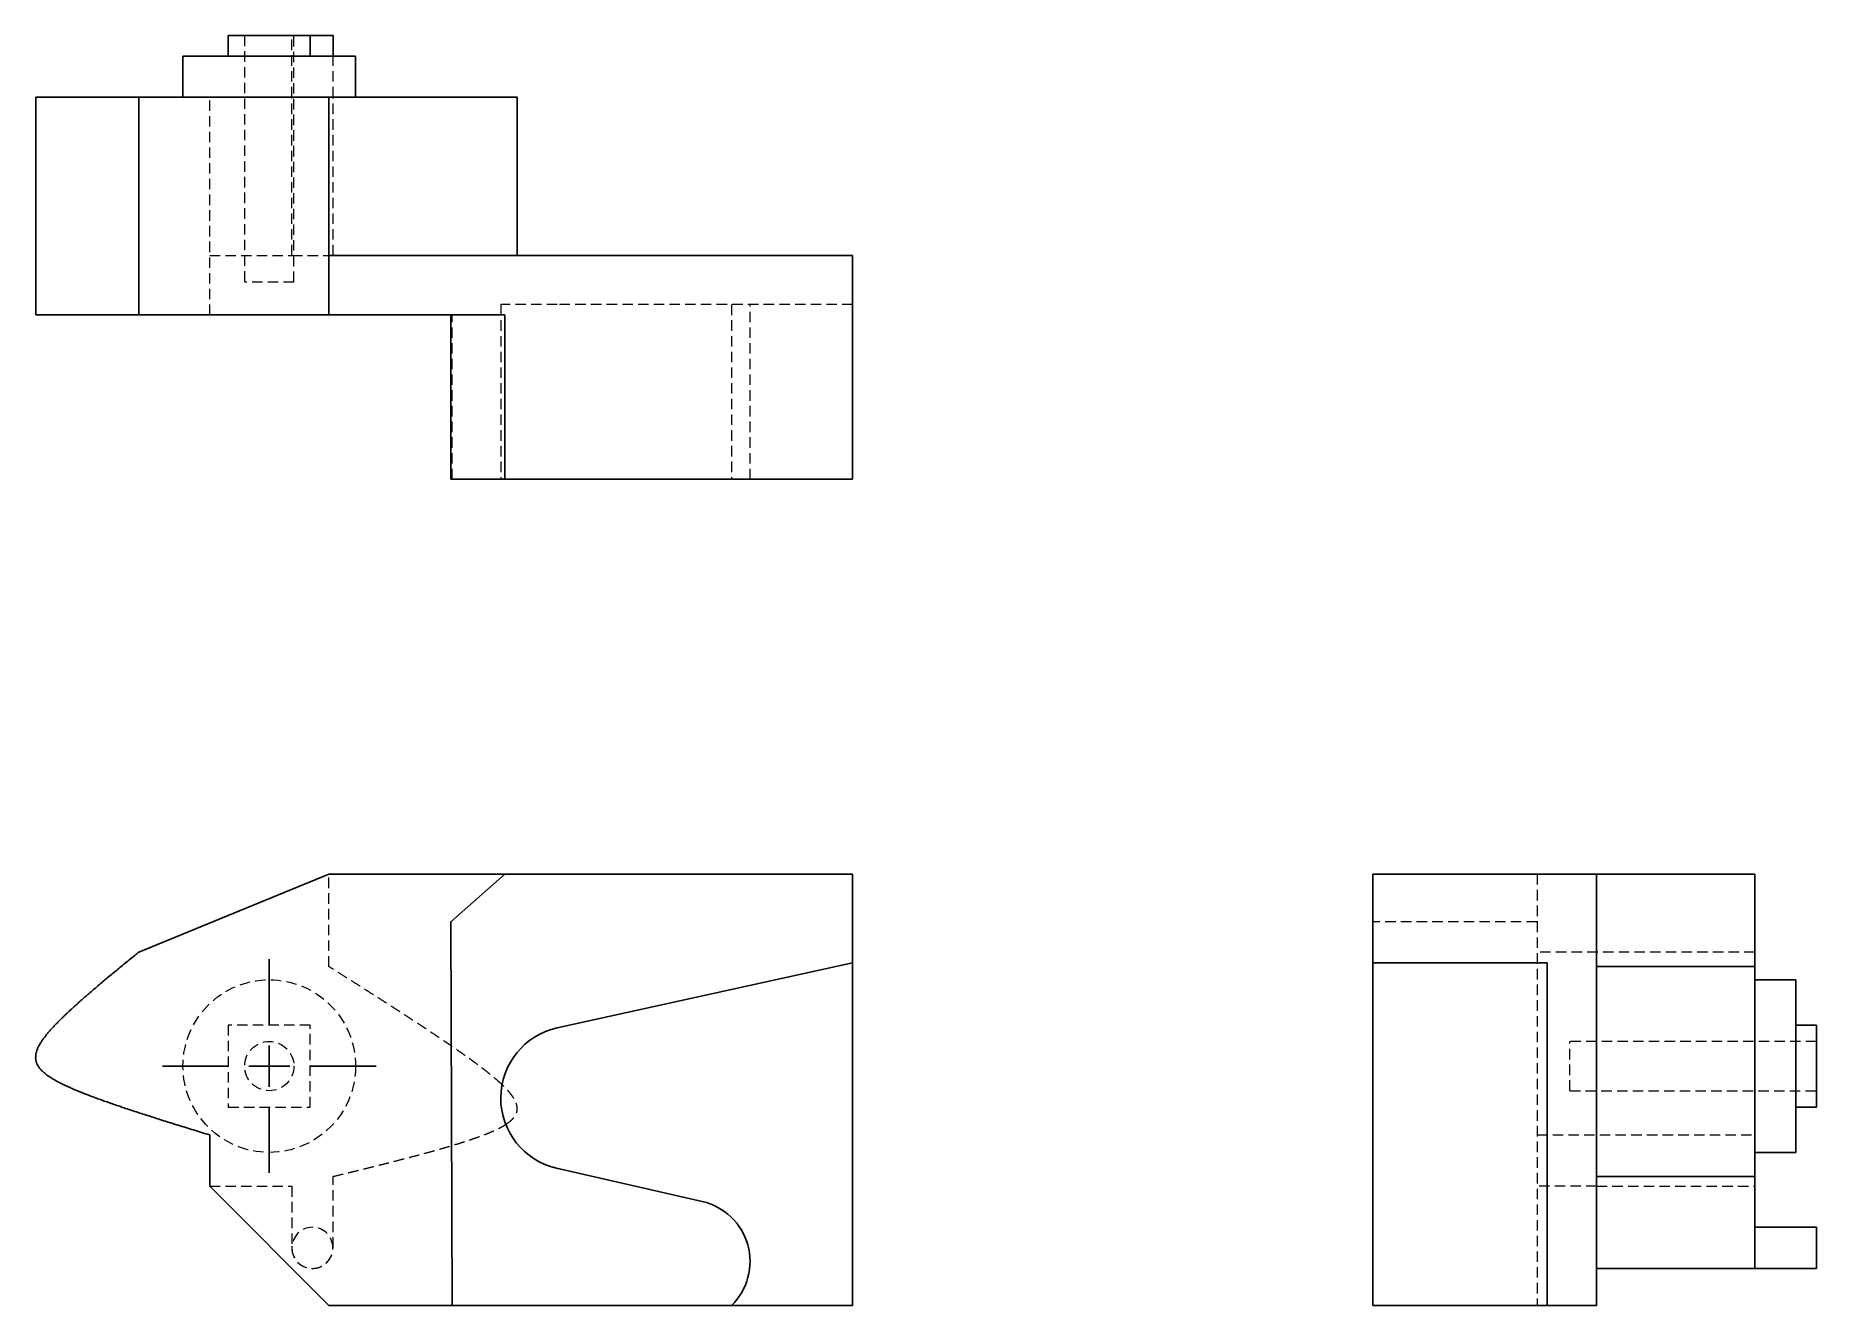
# Model space of a CAD drawing. Header units: millimetres. Extents: x 34 to 250, y 31 to 185.
import ezdxf

# ---------------------------------------------------------------- set-up
doc = ezdxf.new("R2010")
doc.units = ezdxf.units.MM
doc.linetypes.add('HIDDEN', pattern=[1.905, 1.27, -0.635])
doc.layers.add('10', color=7, linetype='Continuous')

# ---------------------------------------------------------------- blocks, each defined once
blk = doc.blocks.new('SW_CENTERMARKSYMBOL_0')
at = {"layer": '10', "color": 0}
for p, q in [((0, 5), (0, 12.97)), ((0, 0), (0, 2.5)), ((-5, 0), (-12.97, 0)), ((0, 0), (-2.5, 0)), ((0, 0), (0, -2.5)), ((0, 0), (2.5, 0)), ((5, 0), (12.97, 0)), ((0, -5), (0, -12.97))]:
    blk.add_line(p, q, dxfattribs=at)

msp = doc.modelspace()

# ---------------------------------------------------------------- linework, layer by layer
at = {"color": 7, "linetype": 'Continuous', "lineweight": 25}
for p, q in [((57.25, 184.91), (67.21, 184.91)), ((57.25, 182.42), (57.25, 184.91)), ((67.21, 182.42), (67.21, 184.91)), ((67.21, 184.91), (69.96, 184.91)), ((69.96, 182.42), (69.96, 184.91)), ((51.76, 182.42), (51.76, 177.44)), ((51.76, 182.42), (72.7, 182.42)), ((72.7, 177.44), (72.7, 182.42)), ((33.89, 177.44), (33.89, 151.02)), ((46.41, 177.44), (46.41, 151.02)), ((46.41, 177.44), (69.46, 177.44)), ((69.46, 158.25), (69.46, 177.44)), ((92.32, 158.25), (92.32, 177.44)), ((69.46, 158.25), (69.46, 151.02)), ((133, 158.25), (69.46, 158.25)), ((133, 158.25), (133, 131.09)), ((46.41, 151.02), (69.46, 151.02)), ((69.46, 151.02), (90.82, 151.02)), ((84.27, 151.02), (84.27, 131.09)), ((90.82, 151.02), (90.82, 131.09)), ((90.82, 131.09), (84.27, 131.09)), ((133, 131.09), (90.82, 131.09)), ((46.41, 73.7), (69.46, 83.16)), ((69.46, 83.16), (90.82, 83.16)), ((90.82, 83.16), (84.27, 77.38)), ((133, 83.16), (90.82, 83.16)), ((133, 72.4), (133, 83.16)), ((196.09, 72.4), (196.09, 83.16)), ((223.25, 83.16), (196.09, 83.16)), ((223.25, 30.84), (223.25, 83.16)), ((223.25, 83.16), (242.44, 83.16)), ((242.44, 83.16), (242.44, 71.95)), ((84.27, 77.38), (84.4, 30.84)), ((97.17, 64.52), (133, 72.4)), ((133, 30.84), (133, 72.4)), ((217.27, 72.4), (196.09, 72.4)), ((196.09, 64.52), (196.09, 72.4)), ((217.27, 30.84), (217.27, 72.4)), ((223.25, 71.95), (242.44, 71.95)), ((247.42, 70.33), (242.44, 70.33)), ((247.42, 70.33), (247.42, 59.87)), ((247.42, 64.85), (249.91, 64.85)), ((249.91, 64.85), (249.91, 54.88)), ((196.09, 47.48), (196.09, 64.52)), ((247.42, 59.87), (247.42, 49.4)), ((247.42, 54.88), (249.91, 54.88)), ((55, 45.29), (55, 51.52)), ((242.44, 49.4), (247.42, 49.4)), ((114.76, 43.43), (97.09, 47.48)), ((196.09, 43.43), (196.09, 47.48)), ((223.25, 46.48), (242.44, 46.48)), ((242.44, 46.48), (242.44, 37.83)), ((69.46, 30.84), (55, 45.29)), ((196.09, 30.84), (196.09, 43.43)), ((249.91, 40.31), (242.44, 40.31)), ((249.91, 40.31), (249.91, 35.33)), ((242.44, 37.83), (242.44, 35.32)), ((223.25, 35.32), (242.44, 35.32)), ((242.44, 35.33), (249.91, 35.33)), ((84.4, 30.84), (69.46, 30.84)), ((84.4, 30.84), (118.31, 30.84)), ((118.31, 30.84), (133, 30.84)), ((217.27, 30.84), (196.09, 30.84)), ((223.25, 30.84), (217.27, 30.84))]:
    msp.add_line(p, q, dxfattribs=at)
at = {"color": 7, "linetype": 'HIDDEN', "lineweight": 18}
for p, q in [((59.24, 184.91), (59.24, 155.01)), ((64.97, 177.44), (64.97, 184.91)), ((65.22, 155.01), (65.22, 184.91)), ((69.96, 177.44), (69.96, 182.42)), ((55, 151.02), (55, 177.44)), ((64.97, 158.25), (64.97, 177.44)), ((69.96, 158.25), (69.96, 177.44)), ((55, 158.25), (64.97, 158.25)), ((64.97, 158.25), (69.46, 158.25)), ((65.22, 155.01), (59.24, 155.01)), ((97.17, 152.27), (90.31, 152.27)), ((90.31, 152.27), (90.31, 131.09)), ((133, 152.27), (97.17, 152.27)), ((118.31, 152.27), (118.31, 131.09)), ((120.55, 131.09), (120.55, 152.27)), ((84.4, 131.09), (84.4, 151.02)), ((69.46, 71.95), (69.46, 83.16)), ((216.02, 83.16), (216.02, 77.38)), ((216.02, 77.38), (196.09, 77.38)), ((216.02, 77.38), (216.02, 30.84)), ((242.44, 73.7), (216.02, 73.7)), ((67.21, 64.85), (57.25, 64.85)), ((57.25, 64.85), (57.25, 54.88)), ((67.21, 54.88), (67.21, 64.85)), ((220.01, 56.88), (220.01, 62.86)), ((249.91, 62.86), (220.01, 62.86)), ((220.01, 56.88), (249.91, 56.88)), ((57.25, 54.88), (67.21, 54.88)), ((216.02, 51.52), (242.44, 51.52)), ((69.96, 37.83), (69.96, 46.48)), ((55, 45.29), (64.97, 45.29)), ((64.97, 45.29), (64.97, 37.81)), ((223.25, 45.29), (216.02, 45.29)), ((223.25, 45.29), (242.44, 45.29))]:
    msp.add_line(p, q, dxfattribs=at)
for radius in [10.47, 2.99]:
    msp.add_circle((62.23, 59.87), radius, dxfattribs=at)
at = {"color": 7, "linetype": 'Continuous', "lineweight": 25}
for centre, radius, start, end in [((99.04, 55.99), 8.73, 102.4017, 257.0784), ((113.09, 36.16), 7.46, 314.4321, 77.0784)]:
    msp.add_arc(centre, radius, start, end, dxfattribs=at)
at = {"color": 7, "linetype": 'HIDDEN', "lineweight": 18}
for centre, start, end in [((67.46, 37.82), 0.1456, 179.9159), ((67.46, 37.81), 180, 0.2912), ((67.46, 37.82), 180.1456, 0.1456)]:
    msp.add_arc(centre, 2.49, start, end, dxfattribs=at)
at = {"color": 7, "linetype": 'Continuous', "lineweight": 25}
for points, knots in [([(33.89, 177.44), (33.91, 177.44), (33.97, 177.44), (34.32, 177.44), (34.72, 177.44), (35.14, 177.44), (35.67, 177.44), (36.34, 177.44), (37.19, 177.44), (38.13, 177.44), (39.17, 177.44), (40.33, 177.44), (41.5, 177.44), (42.65, 177.44), (43.76, 177.44), (45.02, 177.44), (45.92, 177.44), (46.41, 177.44)], [0, 0, 0, 0, 0.040289, 0.092764, 0.125234, 0.163245, 0.208147, 0.26168, 0.326174, 0.404855, 0.47555, 0.559398, 0.660131, 0.729455, 0.80789, 0.897279, 1, 1, 1, 1]), ([(69.46, 177.44), (70.74, 177.44), (71.88, 177.44), (73.96, 177.44), (74.89, 177.44), (76.59, 177.44), (77.36, 177.44), (78.78, 177.44), (79.43, 177.44), (81.23, 177.44), (82.24, 177.44), (84.01, 177.44), (84.76, 177.44), (86.1, 177.44), (86.68, 177.44), (87.71, 177.44), (88.16, 177.44), (89.36, 177.44), (89.97, 177.44), (90.46, 177.44)], [0, 0, 0, 0, 0.0625, 0.0625, 0.125, 0.125, 0.1875, 0.1875, 0.25, 0.25, 0.375, 0.375, 0.5, 0.5, 0.625, 0.625, 0.75, 0.75, 1, 1, 1, 1]), ([(90.46, 177.44), (90.74, 177.44), (91.24, 177.44), (91.83, 177.44), (92.17, 177.44), (92.33, 177.44), (92.3, 177.44), (92.3, 177.44)], [0, 0, 0, 0, 0.334463, 0.593538, 0.797607, 0.965331, 1, 1, 1, 1]), ([(33.89, 151.02), (33.91, 151.02), (33.97, 151.02), (34.32, 151.02), (34.72, 151.02), (35.14, 151.02), (35.67, 151.02), (36.34, 151.02), (37.19, 151.02), (38.13, 151.02), (39.17, 151.02), (40.33, 151.02), (41.5, 151.02), (42.65, 151.02), (43.76, 151.02), (45.02, 151.02), (45.92, 151.02), (46.41, 151.02)], [0, 0, 0, 0, 0.0402886, 0.0927637, 0.1252337, 0.1632447, 0.208147, 0.2616803, 0.3261734, 0.4048552, 0.4755504, 0.5593977, 0.6601305, 0.7294547, 0.80789, 0.897279, 1, 1, 1, 1]), ([(55, 51.52), (54.66, 51.62), (54.33, 51.72), (54.01, 51.82), (53.68, 51.92), (53.36, 52.02), (53.05, 52.12), (52.72, 52.22), (52.41, 52.31), (52.1, 52.41), (51.79, 52.51), (51.48, 52.6), (51.19, 52.69), (50.88, 52.79), (50.58, 52.88), (50.3, 52.97), (49.99, 53.07), (49.7, 53.16), (49.41, 53.25), (49.11, 53.34), (48.83, 53.43), (48.55, 53.52), (48.26, 53.61), (47.99, 53.7), (47.72, 53.79), (47.44, 53.88), (47.17, 53.97), (46.91, 54.05), (46.64, 54.14), (46.38, 54.22), (46.12, 54.31), (45.86, 54.39), (45.61, 54.48), (45.36, 54.56), (45.11, 54.64), (44.86, 54.72), (44.62, 54.8), (44.38, 54.89), (44.14, 54.97), (43.91, 55.05), (43.67, 55.13), (43.44, 55.21), (43.22, 55.28), (42.98, 55.36), (42.76, 55.44), (42.55, 55.52), (42.32, 55.6), (42.11, 55.67), (41.9, 55.75), (41.68, 55.83), (41.48, 55.9), (41.28, 55.97), (41.07, 56.05), (40.87, 56.13), (40.67, 56.2), (40.47, 56.28), (40.27, 56.35), (40.08, 56.43), (39.88, 56.5), (39.69, 56.58), (39.51, 56.65), (39.32, 56.72), (39.14, 56.8), (38.97, 56.87), (38.78, 56.95), (38.61, 57.02), (38.44, 57.09), (38.27, 57.16), (38.1, 57.24), (37.95, 57.31), (37.78, 57.38), (37.62, 57.46), (37.47, 57.53), (37.31, 57.6), (37.16, 57.67), (37.02, 57.75), (36.87, 57.82), (36.73, 57.89), (36.59, 57.97), (36.45, 58.04), (36.32, 58.11), (36.19, 58.19), (36.06, 58.26), (35.94, 58.34), (35.82, 58.41), (35.69, 58.49), (35.58, 58.57), (35.46, 58.64), (35.35, 58.72), (35.24, 58.8), (35.14, 58.88), (35.04, 58.96), (34.94, 59.04), (34.85, 59.12), (34.76, 59.2), (34.67, 59.28), (34.59, 59.37), (34.51, 59.45), (34.44, 59.54), (34.37, 59.62), (34.3, 59.71), (34.24, 59.8), (34.19, 59.89), (34.13, 59.98), (34.09, 60.07), (34.05, 60.16), (34.01, 60.25), (33.98, 60.34), (33.95, 60.44), (33.93, 60.53), (33.91, 60.62), (33.9, 60.72), (33.89, 60.82), (33.88, 60.91), (33.89, 61.01), (33.89, 61.11), (33.9, 61.21), (33.92, 61.31), (33.93, 61.41), (33.96, 61.51), (33.99, 61.62), (34.02, 61.72), (34.06, 61.82), (34.1, 61.93), (34.14, 62.03), (34.18, 62.13), (34.24, 62.24), (34.29, 62.33), (34.34, 62.44), (34.4, 62.54), (34.46, 62.64), (34.52, 62.74), (34.59, 62.85), (34.66, 62.95), (34.73, 63.06), (34.81, 63.16), (34.88, 63.27), (34.96, 63.37), (35.05, 63.48), (35.13, 63.59), (35.22, 63.7), (35.31, 63.81), (35.4, 63.92), (35.49, 64.03), (35.59, 64.14), (35.69, 64.25), (35.79, 64.37), (35.9, 64.48), (36, 64.6), (36.11, 64.71), (36.22, 64.83), (36.33, 64.95), (36.45, 65.06), (36.57, 65.19), (36.68, 65.3), (36.8, 65.43), (36.93, 65.55), (37.05, 65.67), (37.18, 65.8), (37.31, 65.92), (37.44, 66.05), (37.57, 66.17), (37.71, 66.31), (37.85, 66.43), (37.99, 66.56), (38.13, 66.7), (38.27, 66.83), (38.42, 66.96), (38.57, 67.1), (38.72, 67.23), (38.87, 67.37), (39.03, 67.51), (39.18, 67.65), (39.34, 67.79), (39.51, 67.93), (39.67, 68.07), (39.83, 68.22), (40, 68.37), (40.17, 68.51), (40.34, 68.66), (40.52, 68.81), (40.69, 68.96), (40.87, 69.11), (41.05, 69.27), (41.22, 69.42), (41.4, 69.57), (41.59, 69.73), (41.77, 69.88), (41.96, 70.04), (42.15, 70.2), (42.34, 70.36), (42.53, 70.52), (42.73, 70.69), (42.93, 70.85), (43.13, 71.01), (43.33, 71.18), (43.53, 71.35), (43.74, 71.52), (43.96, 71.7), (44.16, 71.87), (44.37, 72.04), (44.59, 72.22), (44.8, 72.39), (45.02, 72.57), (45.24, 72.75), (45.46, 72.93), (45.68, 73.11), (45.91, 73.3), (46.07, 73.43), (46.24, 73.56), (46.41, 73.7)], [-3.771711, -3.771711, -3.771711, -3.771711, -3.74879, -3.74879, -3.74879, -3.724968, -3.724968, -3.724968, -3.7002, -3.7002, -3.7002, -3.674443, -3.674443, -3.674443, -3.647648, -3.647648, -3.647648, -3.619151, -3.619151, -3.619151, -3.589535, -3.589535, -3.589535, -3.558696, -3.558696, -3.558696, -3.526574, -3.526574, -3.526574, -3.493104, -3.493104, -3.493104, -3.45822, -3.45822, -3.45822, -3.421848, -3.421848, -3.421848, -3.383912, -3.383912, -3.383912, -3.344333, -3.344333, -3.344333, -3.303024, -3.303024, -3.303024, -3.259896, -3.259896, -3.259896, -3.214852, -3.214852, -3.214852, -3.167791, -3.167791, -3.167791, -3.117511, -3.117511, -3.117511, -3.06495, -3.06495, -3.06495, -3.009989, -3.009989, -3.009989, -2.952498, -2.952498, -2.952498, -2.892347, -2.892347, -2.892347, -2.829397, -2.829397, -2.829397, -2.763505, -2.763505, -2.763505, -2.694529, -2.694529, -2.694529, -2.622324, -2.622324, -2.622324, -2.546757, -2.546757, -2.546757, -2.465943, -2.465943, -2.465943, -2.381589, -2.381589, -2.381589, -2.293706, -2.293706, -2.293706, -2.202415, -2.202415, -2.202415, -2.108006, -2.108006, -2.108006, -2.011001, -2.011001, -2.011001, -1.912209, -1.912209, -1.912209, -1.812706, -1.812706, -1.812706, -1.713713, -1.713713, -1.713713, -1.616397, -1.616397, -1.616397, -1.521698, -1.521698, -1.521698, -1.426592, -1.426592, -1.426592, -1.33743, -1.33743, -1.33743, -1.253841, -1.253841, -1.253841, -1.175476, -1.175476, -1.175476, -1.100947, -1.100947, -1.100947, -1.029834, -1.029834, -1.029834, -0.961992, -0.961992, -0.961992, -0.897271, -0.897271, -0.897271, -0.835521, -0.835521, -0.835521, -0.776592, -0.776592, -0.776592, -0.72034, -0.72034, -0.72034, -0.666627, -0.666627, -0.666627, -0.61532, -0.61532, -0.61532, -0.566295, -0.566295, -0.566295, -0.519433, -0.519433, -0.519433, -0.474621, -0.474621, -0.474621, -0.431755, -0.431755, -0.431755, -0.390733, -0.390733, -0.390733, -0.351463, -0.351463, -0.351463, -0.313855, -0.313855, -0.313855, -0.277827, -0.277827, -0.277827, -0.243098, -0.243098, -0.243098, -0.21069, -0.21069, -0.21069, -0.179511, -0.179511, -0.179511, -0.149507, -0.149507, -0.149507, -0.120625, -0.120625, -0.120625, -0.092817, -0.092817, -0.092817, -0.066534, -0.066534, -0.066534, -0.041068, -0.041068, -0.041068, -0.016826, -0.016826, -0.016826, 0, 0, 0, 0]), ([(242.44, 71.95), (242.44, 71.14), (242.44, 70.42), (242.44, 69.11), (242.44, 68.51), (242.44, 67.42), (242.44, 66.92), (242.44, 66), (242.44, 65.58), (242.44, 64.4), (242.44, 63.73), (242.44, 62.54), (242.44, 62.02), (242.44, 61.08), (242.44, 60.66), (242.44, 59.9), (242.44, 59.56), (242.44, 58.61), (242.44, 58.09), (242.44, 57.63)], [0, 0, 0, 0, 0.0625, 0.0625, 0.125, 0.125, 0.1875, 0.1875, 0.25, 0.25, 0.375, 0.375, 0.5, 0.5, 0.625, 0.625, 0.75, 0.75, 1, 1, 1, 1]), ([(242.44, 57.63), (242.44, 57.32), (242.44, 57.04), (242.44, 56.52), (242.44, 56.28), (242.44, 55.6), (242.44, 55.2), (242.44, 54.46), (242.44, 54.12), (242.44, 53.45), (242.44, 53.13), (242.44, 52.79)], [0, 0, 0, 0, 0.125, 0.125, 0.25, 0.25, 0.5, 0.5, 0.75, 0.75, 1, 1, 1, 1]), ([(242.44, 52.79), (242.44, 52.5), (242.44, 52.19), (242.44, 51.69), (242.44, 51.52), (242.44, 51.15), (242.44, 50.95), (242.44, 50.52), (242.44, 50.29), (242.44, 49.77), (242.44, 49.49), (242.44, 49), (242.44, 48.83), (242.44, 48.46), (242.44, 48.26), (242.44, 47.82), (242.44, 47.59), (242.44, 47.07), (242.44, 46.79), (242.44, 46.48)], [0, 0, 0, 0, 0.25, 0.25, 0.375, 0.375, 0.5, 0.5, 0.625, 0.625, 0.75, 0.75, 0.8125, 0.8125, 0.875, 0.875, 0.9375, 0.9375, 1, 1, 1, 1])]:
    msp.add_open_spline(points, degree=3, knots=knots, dxfattribs=at)
at = {"color": 7, "linetype": 'HIDDEN', "lineweight": 18}
for points, knots in [([(90.46, 57.63), (90.35, 57.73), (90.23, 57.84), (90.1, 57.96), (89.98, 58.07), (89.85, 58.18), (89.71, 58.3), (89.57, 58.42), (89.43, 58.54), (89.28, 58.66), (89.14, 58.78), (88.99, 58.9), (88.83, 59.03), (88.68, 59.15), (88.53, 59.27), (88.36, 59.4), (88.21, 59.51), (88.05, 59.64), (87.89, 59.76), (87.73, 59.88), (87.56, 60.01), (87.39, 60.14), (87.22, 60.26), (87.05, 60.39), (86.87, 60.52), (86.7, 60.64), (86.52, 60.77), (86.33, 60.91), (86.16, 61.03), (85.97, 61.17), (85.77, 61.31), (85.59, 61.44), (85.4, 61.57), (85.19, 61.71), (85, 61.85), (84.8, 61.99), (84.59, 62.13), (84.39, 62.27), (84.18, 62.41), (83.97, 62.56), (83.76, 62.7), (83.54, 62.85), (83.32, 63), (83.11, 63.15), (82.88, 63.3), (82.65, 63.45), (82.43, 63.6), (82.2, 63.75), (81.96, 63.91), (81.73, 64.07), (81.5, 64.22), (81.25, 64.39), (81.01, 64.54), (80.77, 64.7), (80.52, 64.87), (80.27, 65.03), (80.02, 65.2), (79.76, 65.37), (79.51, 65.53), (79.25, 65.7), (78.98, 65.88), (78.72, 66.05), (78.45, 66.22), (78.18, 66.4), (77.91, 66.57), (77.63, 66.75), (77.34, 66.94), (77.07, 67.11), (76.8, 67.29), (76.51, 67.47), (76.23, 67.65), (75.94, 67.84), (75.65, 68.03), (75.36, 68.21), (75.07, 68.4), (74.76, 68.59), (74.47, 68.78), (74.16, 68.97), (73.85, 69.17), (73.53, 69.38), (73.2, 69.59), (72.86, 69.8), (72.55, 70), (72.23, 70.2), (71.91, 70.41), (71.59, 70.61), (71.26, 70.81), (70.92, 71.03), (70.6, 71.23), (70.26, 71.45), (69.92, 71.66), (69.76, 71.76), (69.61, 71.85), (69.46, 71.95)], [0, 0, 0, 0, 0.0327464, 0.0327464, 0.0327464, 0.0640339, 0.0640339, 0.0640339, 0.0952248, 0.0952248, 0.0952248, 0.1244663, 0.1244663, 0.1244663, 0.1518802, 0.1518802, 0.1518802, 0.1775807, 0.1775807, 0.1775807, 0.2019339, 0.2019339, 0.2019339, 0.2252749, 0.2252749, 0.2252749, 0.2476529, 0.2476529, 0.2476529, 0.2691147, 0.2691147, 0.2691147, 0.2897044, 0.2897044, 0.2897044, 0.3094639, 0.3094639, 0.3094639, 0.3284328, 0.3284328, 0.3284328, 0.3466487, 0.3466487, 0.3466487, 0.364147, 0.364147, 0.364147, 0.3809613, 0.3809613, 0.3809613, 0.3971235, 0.3971235, 0.3971235, 0.4126635, 0.4126635, 0.4126635, 0.42761, 0.42761, 0.42761, 0.4419898, 0.4419898, 0.4419898, 0.4558287, 0.4558287, 0.4558287, 0.4692362, 0.4692362, 0.4692362, 0.4818243, 0.4818243, 0.4818243, 0.4939831, 0.4939831, 0.4939831, 0.5057299, 0.5057299, 0.5057299, 0.5170811, 0.5170811, 0.5170811, 0.528583, 0.528583, 0.528583, 0.5390049, 0.5390049, 0.5390049, 0.5491344, 0.5491344, 0.5491344, 0.5588476, 0.5588476, 0.5588476, 0.5630887, 0.5630887, 0.5630887, 0.5630887]), ([(90.92, 52.79), (91.03, 52.86), (91.14, 52.93), (91.23, 53.01), (91.33, 53.08), (91.43, 53.16), (91.51, 53.23), (91.6, 53.31), (91.69, 53.39), (91.76, 53.47), (91.84, 53.55), (91.9, 53.63), (91.96, 53.71), (92.03, 53.79), (92.08, 53.88), (92.12, 53.96), (92.17, 54.05), (92.21, 54.13), (92.24, 54.22), (92.27, 54.31), (92.29, 54.4), (92.3, 54.49), (92.31, 54.58), (92.32, 54.67), (92.31, 54.76), (92.31, 54.86), (92.3, 54.95), (92.28, 55.05), (92.26, 55.14), (92.24, 55.24), (92.2, 55.34), (92.17, 55.43), (92.13, 55.53), (92.08, 55.63), (92.04, 55.72), (91.98, 55.82), (91.92, 55.92), (91.86, 56.02), (91.8, 56.12), (91.72, 56.22), (91.65, 56.33), (91.57, 56.43), (91.48, 56.54), (91.4, 56.64), (91.32, 56.74), (91.22, 56.85), (91.13, 56.95), (91.03, 57.06), (90.92, 57.17), (90.82, 57.27), (90.72, 57.38), (90.6, 57.49), (90.56, 57.54), (90.51, 57.58), (90.46, 57.63)], [0, 0, 0, 0, 0.015628, 0.015628, 0.015628, 0.0318838, 0.0318838, 0.0318838, 0.0490228, 0.0490228, 0.0490228, 0.0666775, 0.0666775, 0.0666775, 0.084758, 0.084758, 0.084758, 0.1031375, 0.1031375, 0.1031375, 0.1216559, 0.1216559, 0.1216559, 0.1401339, 0.1401339, 0.1401339, 0.1587982, 0.1587982, 0.1587982, 0.1764442, 0.1764442, 0.1764442, 0.1936012, 0.1936012, 0.1936012, 0.2102137, 0.2102137, 0.2102137, 0.2262505, 0.2262505, 0.2262505, 0.2420499, 0.2420499, 0.2420499, 0.2566232, 0.2566232, 0.2566232, 0.270709, 0.270709, 0.270709, 0.2840972, 0.2840972, 0.2840972, 0.289448, 0.289448, 0.289448, 0.289448]), ([(69.96, 46.48), (70.33, 46.57), (70.68, 46.65), (71.03, 46.74), (71.39, 46.82), (71.74, 46.91), (72.08, 46.99), (72.43, 47.08), (72.77, 47.16), (73.1, 47.24), (73.44, 47.33), (73.77, 47.41), (74.09, 47.49), (74.42, 47.57), (74.74, 47.65), (75.05, 47.73), (75.38, 47.81), (75.69, 47.89), (75.99, 47.96), (76.3, 48.04), (76.61, 48.12), (76.9, 48.19), (77.21, 48.27), (77.5, 48.35), (77.79, 48.42), (78.08, 48.5), (78.37, 48.57), (78.64, 48.64), (78.94, 48.72), (79.22, 48.79), (79.49, 48.87), (79.78, 48.94), (80.05, 49.01), (80.32, 49.08), (80.59, 49.16), (80.86, 49.23), (81.11, 49.3), (81.38, 49.37), (81.64, 49.44), (81.88, 49.51), (82.14, 49.58), (82.39, 49.65), (82.63, 49.72), (82.88, 49.79), (83.12, 49.86), (83.35, 49.92), (83.59, 49.99), (83.82, 50.06), (84.04, 50.13), (84.27, 50.2), (84.5, 50.26), (84.71, 50.33), (84.94, 50.4), (85.16, 50.46), (85.37, 50.53), (85.59, 50.6), (85.79, 50.67), (86, 50.73), (86.21, 50.8), (86.41, 50.86), (86.6, 50.93), (86.8, 51), (86.99, 51.06), (87.17, 51.13), (87.37, 51.19), (87.55, 51.26), (87.72, 51.32), (87.91, 51.39), (88.08, 51.45), (88.25, 51.52), (88.42, 51.58), (88.59, 51.65), (88.75, 51.72), (88.92, 51.78), (89.08, 51.85), (89.23, 51.92), (89.38, 51.98), (89.53, 52.05), (89.67, 52.12), (89.82, 52.19), (89.96, 52.25), (90.09, 52.32), (90.23, 52.39), (90.36, 52.46), (90.48, 52.53), (90.61, 52.6), (90.73, 52.67), (90.84, 52.74), (90.87, 52.76), (90.89, 52.77), (90.92, 52.79)], [0, 0, 0, 0, 0.02547, 0.02547, 0.02547, 0.051912, 0.051912, 0.051912, 0.079372, 0.079372, 0.079372, 0.107895, 0.107895, 0.107895, 0.137531, 0.137531, 0.137531, 0.168334, 0.168334, 0.168334, 0.200357, 0.200357, 0.200357, 0.23366, 0.23366, 0.23366, 0.268303, 0.268303, 0.268303, 0.305083, 0.305083, 0.305083, 0.343351, 0.343351, 0.343351, 0.383178, 0.383178, 0.383178, 0.424641, 0.424641, 0.424641, 0.46782, 0.46782, 0.46782, 0.512801, 0.512801, 0.512801, 0.559671, 0.559671, 0.559671, 0.608526, 0.608526, 0.608526, 0.660568, 0.660568, 0.660568, 0.714788, 0.714788, 0.714788, 0.771291, 0.771291, 0.771291, 0.830188, 0.830188, 0.830188, 0.891596, 0.891596, 0.891596, 0.955634, 0.955634, 0.955634, 1.023752, 1.023752, 1.023752, 1.094626, 1.094626, 1.094626, 1.168367, 1.168367, 1.168367, 1.246541, 1.246541, 1.246541, 1.327413, 1.327413, 1.327413, 1.412171, 1.412171, 1.412171, 1.431864, 1.431864, 1.431864, 1.431864])]:
    msp.add_open_spline(points, degree=3, knots=knots, dxfattribs=at)

# ---------------------------------------------------------------- block references
at = {"layer": '10'}
msp.add_blockref('SW_CENTERMARKSYMBOL_0', (62.23, 59.87), dxfattribs=at)

doc.saveas('drawing.dxf')
